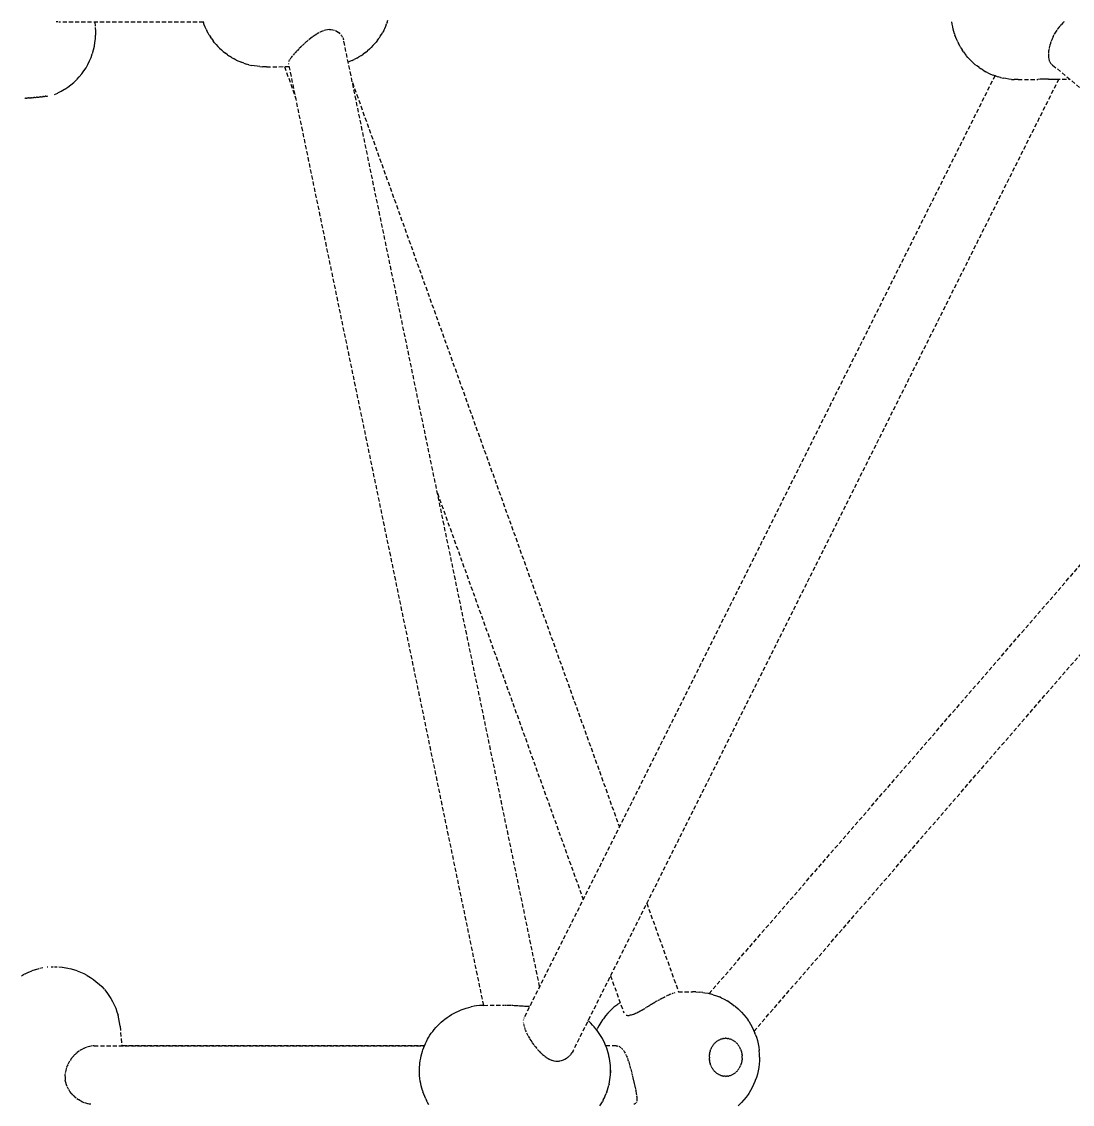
# Model space of a CAD drawing. Header units: millimetres. Extents: x -4710 to 4801, y -2494 to 3533.
# Drawn here: x 1955.9 to 2278.8, y 197.1 to 529.7 of the extents above; entities that cross this region are included whole.
import ezdxf

# ---------------------------------------------------------------- set-up
doc = ezdxf.new("R2010")
doc.units = ezdxf.units.MM
doc.linetypes.add('HIDDEN', pattern=[1.905, 1.27, -0.635])
for name, color, linetype in [('DIKOM_ОБЪЕКТ', 7, 'Continuous'), ('DIKOM_РАЗМЕР_ЗОНА', 7, 'Continuous'), ('DIKOM_РАЗМЕР_ОБЪЕКТА', 7, 'Continuous')]:
    doc.layers.add(name, color=color, linetype=linetype)
doc.styles.add('style1', font='arialbd.ttf', dxfattribs={"width": 0.8})
doc.dimstyles.new('1-50', dxfattribs={"dimtxt": 300, "dimasz": 200, "dimexe": 100, "dimexo": 0, "dimgap": 100, "dimtad": 1, "dimtxsty": 'style1', "dimcen": 200, "dimclrd": 7, "dimclre": 7, "dimclrt": 7, "dimadec": 1, "dimazin": 2, "dimtfac": 1, "dimtmove": 0, "dimatfit": 2, "dimfxl": 0, "dimlwd": 25, "dimlwe": 18, "dimarcsym": 0})

# ---------------------------------------------------------------- blocks, each defined once
blk = doc.blocks.new('*D0')
at = {"layer": 'Defpoints', "color": 0, "transparency": 16777216}
for p in [(-2049.22, 763.91), (3285.36, 750.08), (3285.36, -900.83)]:
    blk.add_point(p, dxfattribs=at)
at = {"layer": 'DIKOM_РАЗМЕР_ОБЪЕКТА', "color": 7, "lineweight": 18, "transparency": 16777216}
for p, q in [((-2049.22, 763.91), (-2049.22, -1000.83)), ((3285.36, 750.08), (3285.36, -1000.83))]:
    blk.add_line(p, q, dxfattribs=at)
at = {"layer": 'DIKOM_РАЗМЕР_ОБЪЕКТА', "color": 7, "lineweight": 25, "transparency": 16777216}
blk.add_line((-1849.22, -900.83), (3085.36, -900.83), dxfattribs=at)
at = {"layer": 'DIKOM_РАЗМЕР_ОБЪЕКТА', "color": 7, "transparency": 16777216}
for points in [[(-1849.22, -867.5), (-1849.22, -934.17), (-2049.22, -900.83)], [(3085.36, -867.5), (3085.36, -934.17), (3285.36, -900.83)]]:
    blk.add_solid(points, dxfattribs=at)
at = {"layer": 'DIKOM_РАЗМЕР_ОБЪЕКТА', "color": 7, "transparency": 16777216, "insert": (618.07, -647.56), "char_height": 300, "attachment_point": 5, "style": 'style1'}
blk.add_mtext('{\\fArial|b0|i0|c204|p34;5335}', dxfattribs=at)
blk = doc.blocks.new('*D2')
at = {"layer": 'Defpoints', "color": 0, "transparency": 16777216}
for p in [(-3555.27, 756.28), (4801.28, 756.28), (4801.28, -2394.45)]:
    blk.add_point(p, dxfattribs=at)
at = {"layer": 'DIKOM_РАЗМЕР_ЗОНА', "color": 7, "lineweight": 18, "transparency": 16777216}
for p, q in [((-3555.27, 756.28), (-3555.27, -2494.45)), ((4801.28, 756.28), (4801.28, -2494.45))]:
    blk.add_line(p, q, dxfattribs=at)
at = {"layer": 'DIKOM_РАЗМЕР_ЗОНА', "color": 7, "lineweight": 25, "transparency": 16777216}
blk.add_line((-3355.27, -2394.45), (4601.28, -2394.45), dxfattribs=at)
at = {"layer": 'DIKOM_РАЗМЕР_ЗОНА', "color": 7, "transparency": 16777216}
for points in [[(-3355.27, -2361.11), (-3355.27, -2427.78), (-3555.27, -2394.45)], [(4601.28, -2361.11), (4601.28, -2427.78), (4801.28, -2394.45)]]:
    blk.add_solid(points, dxfattribs=at)
at = {"layer": 'DIKOM_РАЗМЕР_ЗОНА', "color": 7, "transparency": 16777216, "insert": (709.08, -2141.17), "char_height": 300, "attachment_point": 5, "style": 'style1'}
blk.add_mtext('{\\fArial|b0|i0|c204|p34;8335}', dxfattribs=at)

msp = doc.modelspace()

# ---------------------------------------------------------------- linework, layer by layer
at = {"layer": 'DIKOM_ОБЪЕКТ', "color": 7, "linetype": 'HIDDEN', "lineweight": 15}
for p, q in [((1967.082, 529.605), (1966.514, 529.68)), ((1967.708, 529.57), (1967.398, 529.585)), ((2011.747, 529.567), (1967.774, 529.567)), ((2011.747, 529.567), (1978.42, 529.567)), ((1978.42, 529.567), (1978.577, 527.905)), ((2011.641, 529.884), (2011.775, 529.484)), ((2012.031, 528.754), (2011.775, 529.484)), ((2067.816, 528.299), (2068.086, 528.995)), ((2068.266, 529.462), (2068.086, 528.995)), ((2068.266, 529.462), (2068.495, 530.14)), ((2241.932, 528.89), (2241.829, 529.661)), ((2242.064, 528.131), (2241.932, 528.89)), ((2275.922, 529.341), (2275.434, 528.853)), ((2276.123, 529.514), (2275.942, 529.359)), ((2276.301, 529.674), (2276.123, 529.514)), ((1978.577, 527.905), (1978.653, 526.763)), ((1978.602, 524.434), (1978.661, 525.598)), ((1978.653, 526.763), (1978.661, 525.598)), ((2012.313, 528.053), (2012.031, 528.754)), ((2012.621, 527.382), (2012.313, 528.053)), ((2012.621, 527.382), (2012.866, 526.873)), ((2013.219, 526.196), (2012.866, 526.873)), ((2013.596, 525.557), (2013.219, 526.196)), ((2013.596, 525.557), (2013.938, 525.004)), ((2046.106, 525.545), (2045.547, 525.157)), ((2046.694, 525.905), (2046.138, 525.566)), ((2047.25, 526.231), (2046.785, 525.965)), ((2048.064, 526.639), (2047.442, 526.339)), ((2048.692, 526.884), (2048.079, 526.645)), ((2049.305, 527.077), (2048.867, 526.937)), ((2049.916, 527.21), (2049.333, 527.084)), ((2050.49, 527.272), (2049.929, 527.212)), ((2050.503, 527.272), (2051.05, 527.267)), ((2051.074, 527.264), (2051.604, 527.192)), ((2051.615, 527.19), (2052.122, 527.049)), ((2052.293, 526.976), (2052.613, 526.847)), ((2052.633, 526.837), (2053.032, 526.608)), ((2053.09, 526.574), (2053.503, 526.252)), ((2053.52, 526.236), (2053.763, 525.986)), ((2054.025, 525.693), (2054.228, 525.435)), ((2066.161, 525.197), (2066.545, 525.796)), ((2066.545, 525.796), (2066.907, 526.434)), ((2067.202, 526.996), (2066.907, 526.434)), ((2067.202, 526.996), (2067.521, 527.631)), ((2067.521, 527.631), (2067.816, 528.299)), ((2242.223, 527.388), (2242.064, 528.131)), ((2242.41, 526.661), (2242.223, 527.388)), ((2242.624, 525.955), (2242.41, 526.661)), ((2242.624, 525.955), (2242.756, 525.555)), ((2243.013, 524.825), (2242.756, 525.555)), ((2272.936, 525.154), (2273.253, 525.774)), ((2273.457, 526.12), (2273.274, 525.809)), ((2273.628, 526.432), (2273.461, 526.128)), ((2274.043, 527.084), (2273.646, 526.461)), ((2274.481, 527.711), (2274.181, 527.276)), ((2274.94, 528.288), (2274.491, 527.723)), ((2275.424, 528.843), (2275.089, 528.456)), ((1978.281, 522.128), (1978.475, 523.277)), ((1978.475, 523.277), (1978.602, 524.434)), ((2014.36, 524.373), (2013.938, 525.004)), ((2014.36, 524.373), (2014.775, 523.824)), ((2015.241, 523.21), (2014.775, 523.824)), ((2015.729, 522.645), (2015.241, 523.21)), ((2015.729, 522.645), (2016.236, 522.083)), ((2042.296, 522.466), (2042.13, 522.301)), ((2042.908, 523.018), (2042.329, 522.496)), ((2043.113, 523.198), (2042.952, 523.055)), ((2043.52, 523.563), (2043.113, 523.198)), ((2044.013, 523.964), (2043.553, 523.591)), ((2044.8, 524.606), (2044.228, 524.149)), ((2045.228, 524.915), (2044.832, 524.631)), ((2045.46, 525.096), (2045.228, 524.915)), ((2054.235, 525.424), (2054.475, 525.021)), ((2054.594, 524.784), (2054.738, 524.468)), ((2054.746, 524.444), (2054.859, 524.089)), ((2115.111, 233.28), (2054.912, 523.921)), ((2063.912, 522.341), (2063.35, 521.755)), ((2063.912, 522.341), (2064.401, 522.861)), ((2064.401, 522.861), (2064.869, 523.431)), ((2065.339, 524.014), (2064.869, 523.431)), ((2065.339, 524.014), (2065.766, 524.602)), ((2066.161, 525.197), (2065.766, 524.602)), ((2243.295, 524.124), (2243.013, 524.825)), ((2243.603, 523.453), (2243.295, 524.124)), ((2243.603, 523.453), (2243.848, 522.944)), ((2244.201, 522.267), (2243.848, 522.944)), ((2244.578, 521.628), (2244.201, 522.267)), ((2271.848, 522.339), (2271.777, 522.032)), ((2272.053, 523.013), (2271.878, 522.436)), ((2272.246, 523.555), (2272.09, 523.111)), ((2272.488, 524.164), (2272.308, 523.732)), ((2272.579, 524.395), (2272.488, 524.164)), ((2272.78, 524.824), (2272.594, 524.43)), ((2272.901, 525.089), (2272.78, 524.825)), ((1977.275, 518.685), (1977.665, 519.78)), ((1977.693, 519.874), (1978.02, 520.993)), ((1978.02, 520.993), (1978.281, 522.128)), ((2016.766, 521.548), (2016.236, 522.083)), ((2016.766, 521.548), (2017.34, 521.01)), ((2017.908, 520.513), (2017.34, 521.01)), ((2017.908, 520.513), (2018.544, 520.005)), ((2019.15, 519.554), (2018.544, 520.005)), ((2019.15, 519.554), (2019.842, 519.083)), ((2020.481, 518.685), (2019.842, 519.083)), ((2038.959, 518.961), (2038.736, 518.661)), ((2039.179, 519.216), (2038.972, 518.977)), ((2039.715, 519.845), (2039.336, 519.415)), ((2040.15, 520.327), (2039.806, 519.943)), ((2040.421, 520.6), (2040.181, 520.36)), ((2040.64, 520.843), (2040.487, 520.672)), ((2041.167, 521.369), (2040.673, 520.875)), ((2041.708, 521.908), (2041.257, 521.459)), ((2042.017, 522.189), (2041.741, 521.94)), ((2060.339, 519.34), (2059.593, 518.868)), ((2060.339, 519.34), (2060.938, 519.745)), ((2061.628, 520.261), (2060.938, 519.745)), ((2061.628, 520.261), (2062.193, 520.712)), ((2062.822, 521.266), (2062.193, 520.712)), ((2062.822, 521.266), (2063.35, 521.755)), ((2244.578, 521.628), (2244.92, 521.075)), ((2245.342, 520.444), (2244.92, 521.075)), ((2245.342, 520.444), (2246.223, 519.281)), ((2246.711, 518.716), (2246.223, 519.281)), ((2271.44, 519.77), (2271.446, 519.225)), ((2271.475, 520.375), (2271.458, 519.996)), ((2271.459, 519.097), (2271.493, 518.692)), ((2271.511, 520.647), (2271.476, 520.39)), ((2271.555, 520.978), (2271.511, 520.647)), ((2271.645, 521.472), (2271.562, 521.025)), ((2271.777, 522.032), (2271.687, 521.693)), ((1975.098, 514.588), (1975.731, 515.563)), ((1975.731, 515.563), (1976.306, 516.573)), ((1976.306, 516.573), (1976.822, 517.615)), ((1976.822, 517.615), (1977.275, 518.685)), ((2020.481, 518.685), (2021.224, 518.256)), ((2021.893, 517.918), (2021.224, 518.256)), ((2021.893, 517.918), (2022.681, 517.538)), ((2022.681, 517.538), (2023.494, 517.217)), ((2024.201, 516.938), (2023.494, 517.217)), ((2024.201, 516.938), (2025.048, 516.671)), ((2025.774, 516.464), (2025.048, 516.671)), ((2025.774, 516.464), (2026.648, 516.256)), ((2027.388, 516.124), (2026.648, 516.256)), ((2028.28, 515.977), (2027.388, 516.124)), ((2029.18, 515.893), (2028.28, 515.977)), ((2029.18, 515.893), (2029.933, 515.838)), ((2031.182, 515.819), (2029.933, 515.838)), ((2031.182, 515.819), (2038.203, 515.9)), ((2036.711, 515.882), (2040.249, 506.019)), ((2038.061, 517.554), (2037.984, 517.315)), ((2097.931, 227.484), (2037.998, 516.889)), ((2038.199, 517.858), (2038.092, 517.623)), ((2038.324, 518.056), (2038.213, 517.88)), ((2038.646, 518.547), (2038.407, 518.205)), ((2056.675, 517.432), (2056.285, 517.294)), ((2057.513, 517.799), (2056.675, 517.432)), ((2057.513, 517.799), (2058.169, 518.093)), ((2058.964, 518.516), (2058.169, 518.093)), ((2058.964, 518.516), (2059.593, 518.868)), ((2246.711, 518.716), (2247.218, 518.154)), ((2247.748, 517.619), (2247.218, 518.154)), ((2247.748, 517.619), (2248.321, 517.081)), ((2248.891, 516.584), (2248.321, 517.081)), ((2248.891, 516.584), (2249.526, 516.076)), ((2250.132, 515.625), (2249.526, 516.076)), ((2250.132, 515.625), (2250.823, 515.154)), ((2271.496, 518.672), (2271.575, 518.285)), ((2271.593, 518.186), (2271.728, 517.752)), ((2271.733, 517.736), (2271.84, 517.508)), ((2271.923, 517.325), (2272.147, 516.973)), ((2272.15, 516.968), (2272.307, 516.787)), ((2272.436, 516.639), (2272.743, 516.372)), ((2272.744, 516.371), (2401.431, 409.763)), ((1972.874, 511.907), (1973.667, 512.757)), ((1973.667, 512.757), (1974.409, 513.651)), ((1974.409, 513.651), (1975.098, 514.588)), ((2255.008, 513.078), (2110.321, 223.701)), ((2251.463, 514.756), (2250.823, 515.154)), ((2251.463, 514.756), (2252.206, 514.328)), ((2252.875, 513.989), (2252.206, 514.328)), ((2252.875, 513.989), (2253.663, 513.609)), ((2253.663, 513.609), (2254.476, 513.288)), ((2255.183, 513.009), (2254.476, 513.288)), ((2255.183, 513.009), (2256.03, 512.742)), ((2256.757, 512.535), (2256.03, 512.742)), ((2256.757, 512.535), (2257.63, 512.327)), ((2258.37, 512.195), (2257.63, 512.327)), ((1968.131, 508.334), (1969.121, 508.909)), ((1969.2, 508.961), (1970.164, 509.599)), ((1970.164, 509.599), (1971.089, 510.293)), ((1971.089, 510.293), (1971.97, 511.04)), ((1971.97, 511.04), (1972.808, 511.837)), ((2057.593, 510.976), (2139.622, 282.303)), ((2274.615, 512.033), (2125.373, 213.549)), ((2259.262, 512.048), (2258.37, 512.195)), ((2260.162, 511.964), (2259.262, 512.048)), ((2260.162, 511.964), (2260.915, 511.909)), ((2262.163, 511.89), (2260.915, 511.909)), ((2262.163, 511.89), (2268.221, 511.959)), ((2268.893, 511.98), (2268.221, 511.959)), ((2269.606, 512), (2269.078, 511.985)), ((2270.281, 512.016), (2269.618, 512)), ((2270.914, 512.028), (2270.292, 512.016)), ((2271.501, 512.037), (2270.924, 512.028)), ((2271.501, 512.037), (2272.038, 512.042)), ((2272.047, 512.042), (2272.543, 512.044)), ((2272.552, 512.044), (2273.001, 512.041)), ((2273.074, 512.041), (2273.408, 512.036)), ((2273.416, 512.036), (2273.758, 512.026)), ((2273.803, 512.023), (2277.935, 512.071)), ((1956.912, 506.209), (1957.119, 506.217)), ((1957.333, 506.226), (1957.119, 506.217)), ((1957.333, 506.226), (1957.552, 506.236)), ((1957.552, 506.236), (1957.777, 506.247)), ((1957.777, 506.247), (1958.006, 506.261)), ((1958.241, 506.274), (1958.006, 506.261)), ((1958.241, 506.274), (1958.479, 506.29)), ((1958.479, 506.29), (1958.721, 506.306)), ((1958.966, 506.324), (1958.721, 506.306)), ((1958.966, 506.324), (1959.214, 506.343)), ((1959.214, 506.343), (1959.464, 506.363)), ((1959.464, 506.363), (1959.715, 506.383)), ((1959.968, 506.405), (1959.715, 506.383)), ((1959.968, 506.405), (1960.222, 506.429)), ((1960.222, 506.429), (1960.476, 506.453)), ((1960.729, 506.477), (1960.476, 506.453)), ((1960.729, 506.477), (1960.982, 506.503)), ((1960.982, 506.503), (1961.234, 506.529)), ((1961.234, 506.529), (1961.483, 506.556)), ((1961.731, 506.584), (1961.483, 506.556)), ((1961.731, 506.584), (1961.977, 506.612)), ((1961.977, 506.612), (1962.22, 506.642)), ((1962.22, 506.642), (1962.459, 506.671)), ((1962.694, 506.701), (1962.459, 506.671)), ((1962.694, 506.701), (1962.925, 506.732)), ((1962.925, 506.732), (1963.15, 506.763)), ((1963.37, 506.794), (1963.15, 506.763)), ((1963.37, 506.794), (1963.584, 506.826)), ((1963.584, 506.826), (1963.792, 506.857)), ((1963.792, 506.857), (1963.993, 506.889)), ((1966.003, 507.337), (1967.023, 507.778)), ((1967.108, 507.819), (1968.131, 508.334)), ((2167.211, 231.101), (2355.142, 448.11)), ((2181.021, 219.557), (2369.007, 436.624)), ((2083.72, 384.836), (2128.489, 260.036)), ((2148.03, 258.863), (2157.795, 231.642)), ((1956.831, 237.037), (1955.859, 236.497)), ((1957.908, 237.561), (1956.919, 237.084)), ((1959.009, 238.015), (1958.01, 237.603)), ((1960.115, 238.397), (1959.115, 238.052)), ((1961.211, 238.705), (1960.217, 238.429)), ((1962.42, 238.97), (1961.511, 238.779)), ((1964.005, 239.198), (1963.766, 239.172)), ((1963.996, 239.197), (1963.766, 239.172)), ((1965.608, 239.312), (1964.987, 239.271)), ((1965.083, 239.276), (1965.608, 239.312)), ((1966.003, 239.317), (1966.895, 239.301)), ((1967.322, 239.282), (1968.354, 239.196)), ((1968.458, 239.185), (1969.508, 239.033)), ((1969.617, 239.016), (1970.678, 238.799)), ((1970.782, 238.775), (1971.845, 238.493)), ((1971.845, 238.493), (1972.891, 238.149)), ((1972.994, 238.115), (1974.03, 237.707)), ((1974.03, 237.707), (1975.041, 237.241)), ((1975.041, 237.241), (1976.024, 236.718)), ((1976.118, 236.667), (1977.076, 236.085)), ((2136.897, 236.597), (2140.974, 225.23)), ((1977.076, 236.085), (1978.001, 235.45)), ((1978.001, 235.45), (1978.888, 234.764)), ((1978.888, 234.764), (1979.735, 234.028)), ((1979.735, 234.028), (1980.54, 233.246)), ((1980.54, 233.246), (1981.298, 232.419)), ((1981.365, 232.341), (1982.079, 231.47)), ((1982.079, 231.47), (1982.742, 230.56)), ((1982.742, 230.56), (1983.353, 229.614)), ((1983.353, 229.614), (1983.91, 228.635)), ((2152.922, 229.731), (2152.546, 229.528)), ((2153.102, 229.831), (2152.925, 229.732)), ((2153.298, 229.925), (2153.102, 229.831)), ((2153.709, 230.129), (2153.343, 229.947)), ((2154.437, 230.473), (2154.1, 230.322)), ((2154.682, 230.587), (2154.475, 230.49)), ((2155.13, 230.778), (2154.847, 230.665)), ((2155.413, 230.895), (2155.13, 230.778)), ((2155.957, 231.104), (2155.707, 231.015)), ((2156.182, 231.188), (2155.984, 231.114)), ((2156.674, 231.35), (2156.464, 231.285)), ((2157.763, 231.642), (2162.082, 231.642)), ((2163.074, 231.642), (2162.082, 231.642)), ((2163.074, 231.642), (2164.215, 231.58)), ((2165.258, 231.47), (2164.215, 231.58)), ((2165.258, 231.47), (2165.836, 231.369)), ((2165.836, 231.369), (2166.866, 231.187)), ((2166.866, 231.187), (2167.885, 230.934)), ((2168.434, 230.769), (2167.885, 230.934)), ((2168.434, 230.769), (2169.429, 230.448)), ((2169.429, 230.448), (2170.406, 230.058)), ((2170.912, 229.837), (2170.406, 230.058)), ((2170.912, 229.837), (2171.855, 229.384)), ((1983.91, 228.635), (1984.41, 227.627)), ((1984.41, 227.627), (1984.854, 226.591)), ((1984.854, 226.591), (1985.238, 225.533)), ((2090.963, 226.096), (2091.67, 226.347)), ((2091.67, 226.347), (2092.516, 226.636)), ((2092.516, 226.636), (2093.381, 226.863)), ((2093.381, 226.863), (2094.116, 227.044)), ((2095.001, 227.211), (2094.116, 227.044)), ((2095.748, 227.315), (2095.001, 227.211)), ((2096.648, 227.42), (2095.748, 227.315)), ((2097.964, 227.486), (2096.648, 227.42)), ((2097.964, 227.486), (2104.342, 227.559)), ((2104.532, 227.558), (2104.976, 227.556)), ((2105.174, 227.555), (2105.43, 227.554)), ((2105.452, 227.554), (2105.687, 227.554)), ((2105.696, 227.554), (2105.917, 227.543)), ((2105.939, 227.542), (2106.413, 227.52)), ((2106.597, 227.512), (2106.897, 227.5)), ((2106.917, 227.499), (2107.284, 227.485)), ((2107.428, 227.474), (2107.93, 227.438)), ((2107.93, 227.438), (2108.278, 227.415)), ((2108.453, 227.404), (2108.961, 227.374)), ((2108.976, 227.373), (2109.298, 227.356)), ((2109.488, 227.341), (2110.002, 227.304)), ((2110.015, 227.303), (2110.514, 227.273)), ((2110.538, 227.272), (2111.043, 227.247)), ((2111.054, 227.247), (2111.55, 227.229)), ((2111.55, 227.229), (2112.036, 227.218)), ((2137.961, 226.891), (2137.147, 226.16)), ((2138.813, 227.562), (2137.961, 226.891)), ((2138.813, 227.562), (2139.198, 227.852)), ((2139.869, 228.311), (2139.198, 227.852)), ((2147.174, 226.348), (2146.811, 226.137)), ((2147.416, 226.496), (2147.201, 226.364)), ((2147.797, 226.734), (2147.561, 226.584)), ((2148.315, 227.039), (2147.952, 226.823)), ((2148.673, 227.261), (2148.315, 227.039)), ((2148.988, 227.462), (2148.706, 227.281)), ((2149.416, 227.714), (2149.06, 227.503)), ((2149.807, 227.952), (2149.452, 227.735)), ((2150.101, 228.137), (2149.849, 227.978)), ((2150.555, 228.399), (2150.2, 228.193)), ((2150.936, 228.626), (2150.594, 228.421)), ((2151.153, 228.759), (2150.946, 228.632)), ((2151.713, 229.069), (2151.345, 228.863)), ((2151.958, 229.21), (2151.754, 229.093)), ((2152.503, 229.506), (2152.154, 229.324)), ((2171.855, 229.384), (2172.773, 228.866)), ((2173.223, 228.599), (2172.773, 228.866)), ((2173.223, 228.599), (2174.098, 228.027)), ((2174.098, 228.027), (2174.942, 227.394)), ((2175.323, 227.092), (2174.942, 227.394)), ((2175.323, 227.092), (2176.117, 226.415)), ((2176.117, 226.415), (2176.875, 225.684)), ((1985.238, 225.533), (1985.561, 224.455)), ((1985.823, 223.36), (1985.561, 224.455)), ((1986.024, 222.251), (1985.823, 223.36)), ((2085.428, 222.802), (2086.016, 223.293)), ((2086.016, 223.293), (2086.689, 223.774)), ((2086.689, 223.774), (2087.312, 224.214)), ((2087.312, 224.214), (2088.038, 224.655)), ((2088.038, 224.655), (2088.694, 225.038)), ((2088.694, 225.038), (2089.467, 225.433)), ((2089.467, 225.433), (2090.15, 225.753)), ((2090.15, 225.753), (2090.963, 226.096)), ((2110.124, 223.039), (2110.094, 222.802)), ((2110.32, 223.699), (2110.238, 223.496)), ((2134.486, 223.08), (2133.884, 222.18)), ((2134.486, 223.08), (2134.7, 223.375)), ((2135.367, 224.251), (2134.7, 223.375)), ((2136.079, 225.076), (2135.367, 224.251)), ((2136.835, 225.849), (2136.079, 225.076)), ((2136.835, 225.849), (2137.147, 226.16)), ((2141.676, 224.523), (2141.885, 224.453)), ((2141.894, 224.45), (2142.129, 224.406)), ((2142.129, 224.406), (2142.39, 224.389)), ((2142.4, 224.389), (2142.666, 224.399)), ((2142.958, 224.434), (2142.676, 224.4)), ((2143.265, 224.496), (2142.97, 224.437)), ((2143.572, 224.577), (2143.265, 224.495)), ((2143.903, 224.685), (2143.585, 224.581)), ((2144.246, 224.816), (2144.006, 224.724)), ((2144.599, 224.968), (2144.263, 224.822)), ((2144.941, 225.131), (2144.599, 224.968)), ((2145.311, 225.307), (2144.959, 225.14)), ((2145.685, 225.5), (2145.331, 225.318)), ((2145.968, 225.655), (2145.686, 225.5)), ((2146.423, 225.917), (2146.065, 225.708)), ((2146.786, 226.123), (2146.488, 225.957)), ((2177.177, 225.361), (2176.875, 225.684)), ((2177.177, 225.361), (2177.879, 224.596)), ((2177.879, 224.596), (2178.54, 223.783)), ((2178.54, 223.783), (2179.157, 222.925)), ((2179.357, 222.621), (2179.157, 222.925)), ((1986.173, 221.07), (1986.024, 222.251)), ((1986.173, 221.07), (1986.744, 215.048)), ((2082.251, 219.48), (2082.716, 220.077)), ((2082.716, 220.077), (2083.202, 220.64)), ((2083.202, 220.64), (2083.71, 221.209)), ((2083.71, 221.209), (2084.263, 221.752)), ((2084.263, 221.752), (2084.812, 222.286)), ((2084.812, 222.286), (2085.428, 222.802)), ((2110.095, 222.266), (2110.121, 221.989)), ((2110.173, 221.673), (2110.23, 221.372)), ((2110.233, 221.359), (2110.315, 221.038)), ((2110.426, 220.67), (2110.548, 220.309)), ((2110.548, 220.309), (2110.629, 220.105)), ((2110.701, 219.919), (2110.956, 219.311)), ((2130.295, 222.486), (2129.976, 222.754)), ((2130.823, 221.976), (2130.295, 222.486)), ((2131.386, 221.417), (2130.823, 221.976)), ((2131.875, 220.877), (2131.386, 221.417)), ((2132.367, 220.295), (2131.875, 220.877)), ((2132.815, 219.734), (2132.367, 220.295)), ((2132.717, 220.007), (2132.831, 220.258)), ((2133.242, 219.129), (2132.815, 219.734)), ((2133.332, 221.238), (2132.831, 220.258)), ((2133.884, 222.18), (2133.332, 221.238)), ((2179.357, 222.621), (2179.913, 221.745)), ((2179.913, 221.745), (2180.422, 220.833)), ((2180.422, 220.833), (2180.883, 219.886)), ((2180.883, 219.886), (2181.293, 218.909)), ((2080.019, 215.723), (2080.345, 216.422)), ((2080.345, 216.422), (2080.697, 217.086)), ((2080.697, 217.086), (2081.018, 217.631)), ((2081.018, 217.631), (2081.415, 218.29)), ((2081.415, 218.29), (2081.836, 218.905)), ((2081.836, 218.905), (2082.251, 219.48)), ((2111.092, 219.039), (2111.261, 218.669)), ((2111.274, 218.642), (2111.488, 218.246)), ((2111.618, 217.996), (2111.981, 217.364)), ((2112.038, 217.274), (2112.156, 217.095)), ((2112.156, 217.095), (2112.391, 216.705)), ((2112.406, 216.681), (2112.68, 216.278)), ((2112.68, 216.278), (2112.818, 216.076)), ((2133.637, 218.562), (2133.242, 219.129)), ((2134.023, 217.948), (2133.637, 218.562)), ((2134.385, 217.296), (2134.023, 217.948)), ((2134.681, 216.764), (2134.385, 217.296)), ((2135, 216.116), (2134.681, 216.764)), ((2169.414, 216.307), (2169.237, 216.156)), ((2169.414, 216.307), (2169.597, 216.449)), ((2169.597, 216.449), (2169.786, 216.582)), ((2169.786, 216.582), (2169.979, 216.706)), ((2170.177, 216.819), (2169.979, 216.706)), ((2170.177, 216.819), (2170.379, 216.922)), ((2170.379, 216.922), (2170.584, 217.014)), ((2170.792, 217.096), (2170.584, 217.014)), ((2170.792, 217.096), (2171.003, 217.167)), ((2171.003, 217.167), (2171.217, 217.228)), ((2171.217, 217.228), (2171.433, 217.278)), ((2171.65, 217.317), (2171.433, 217.278)), ((2171.65, 217.317), (2171.869, 217.345)), ((2171.869, 217.345), (2172.089, 217.361)), ((2172.309, 217.367), (2172.089, 217.361)), ((2172.309, 217.367), (2172.529, 217.361)), ((2172.529, 217.361), (2172.748, 217.345)), ((2172.748, 217.345), (2172.967, 217.317)), ((2173.184, 217.278), (2172.967, 217.317)), ((2173.184, 217.278), (2173.4, 217.228)), ((2173.4, 217.228), (2173.614, 217.168)), ((2173.614, 217.168), (2173.825, 217.097)), ((2174.033, 217.015), (2173.825, 217.097)), ((2174.033, 217.015), (2174.239, 216.922)), ((2174.239, 216.922), (2174.44, 216.819)), ((2174.638, 216.706), (2174.44, 216.819)), ((2174.638, 216.706), (2174.832, 216.583)), ((2174.832, 216.583), (2175.02, 216.45)), ((2175.02, 216.45), (2175.204, 216.308)), ((2175.381, 216.157), (2175.204, 216.308)), ((2181.378, 218.682), (2181.293, 218.909)), ((2181.378, 218.682), (2181.726, 217.708)), ((2181.726, 217.708), (2182.023, 216.712)), ((2182.023, 216.712), (2182.267, 215.698)), ((1972.972, 212.935), (1972.738, 212.732)), ((1973.403, 213.279), (1973.054, 213.008)), ((1973.755, 213.526), (1973.431, 213.303)), ((1974.195, 213.808), (1973.962, 213.663)), ((1974.612, 214.048), (1974.226, 213.828)), ((1974.954, 214.226), (1974.768, 214.129)), ((1975.471, 214.467), (1975.068, 214.286)), ((1975.768, 214.578), (1975.504, 214.482)), ((1976.365, 214.768), (1975.95, 214.646)), ((1976.754, 214.86), (1976.398, 214.778)), ((1977.28, 214.958), (1976.917, 214.895)), ((1977.719, 215.012), (1977.313, 214.964)), ((1978.233, 215.048), (1977.879, 215.025)), ((1978.232, 215.048), (2079.721, 215.048)), ((2079.721, 215.048), (1986.744, 215.048)), ((2078.911, 212.686), (2079.123, 213.383)), ((2079.123, 213.383), (2079.256, 213.815)), ((2079.256, 213.815), (2079.511, 214.534)), ((2079.511, 214.534), (2079.793, 215.225)), ((2079.793, 215.225), (2080.019, 215.723)), ((2112.852, 216.022), (2113.309, 215.377)), ((2113.398, 215.262), (2113.583, 215.031)), ((2113.583, 215.031), (2113.809, 214.726)), ((2113.824, 214.704), (2114.219, 214.232)), ((2114.458, 213.962), (2114.862, 213.506)), ((2114.877, 213.489), (2115.174, 213.193)), ((2115.174, 213.193), (2115.415, 212.952)), ((2125.059, 212.977), (2124.92, 212.777)), ((2125.374, 213.55), (2125.071, 213)), ((2135.296, 215.437), (2135, 216.116)), ((2135.493, 214.957), (2135.296, 215.437)), ((2138.641, 215.048), (2135.456, 215.048)), ((2135.747, 214.295), (2135.493, 214.957)), ((2135.977, 213.609), (2135.747, 214.295)), ((2136.182, 212.901), (2135.977, 213.609)), ((2136.361, 212.174), (2136.182, 212.901)), ((2138.647, 215.048), (2138.902, 215.027)), ((2138.903, 215.027), (2139.154, 214.98)), ((2139.407, 214.907), (2139.643, 214.81)), ((2139.648, 214.808), (2139.875, 214.684)), ((2139.88, 214.681), (2140.097, 214.527)), ((2140.314, 214.34), (2140.511, 214.141)), ((2140.515, 214.136), (2140.701, 213.921)), ((2140.892, 213.67), (2141.068, 213.411)), ((2141.074, 213.402), (2141.237, 213.13)), ((2141.241, 213.122), (2141.396, 212.837)), ((2167.386, 212.785), (2167.438, 213.032)), ((2167.438, 213.032), (2167.499, 213.277)), ((2167.57, 213.518), (2167.499, 213.277)), ((2167.57, 213.518), (2167.649, 213.756)), ((2167.649, 213.756), (2167.738, 213.989)), ((2167.834, 214.218), (2167.738, 213.989)), ((2167.834, 214.218), (2167.94, 214.441)), ((2167.94, 214.441), (2168.054, 214.659)), ((2168.054, 214.659), (2168.176, 214.871)), ((2168.306, 215.077), (2168.176, 214.871)), ((2168.306, 215.077), (2168.444, 215.277)), ((2168.444, 215.277), (2168.589, 215.468)), ((2168.741, 215.653), (2168.589, 215.468)), ((2168.741, 215.653), (2168.9, 215.829)), ((2168.9, 215.829), (2169.065, 215.997)), ((2169.065, 215.997), (2169.237, 216.156)), ((2175.381, 216.157), (2175.552, 215.998)), ((2175.552, 215.998), (2175.718, 215.83)), ((2175.718, 215.83), (2175.877, 215.653)), ((2176.029, 215.469), (2175.877, 215.653)), ((2176.029, 215.469), (2176.173, 215.277)), ((2176.173, 215.277), (2176.311, 215.078)), ((2176.442, 214.872), (2176.311, 215.078)), ((2176.442, 214.872), (2176.563, 214.66)), ((2176.563, 214.66), (2176.678, 214.442)), ((2176.678, 214.442), (2176.783, 214.218)), ((2176.88, 213.99), (2176.783, 214.218)), ((2176.88, 213.99), (2176.969, 213.757)), ((2176.969, 213.757), (2177.048, 213.519)), ((2177.119, 213.278), (2177.048, 213.519)), ((2177.119, 213.278), (2177.18, 213.033)), ((2177.18, 213.033), (2177.233, 212.786)), ((2182.267, 215.698), (2182.457, 214.667)), ((2182.457, 214.667), (2182.594, 213.626)), ((2182.676, 212.577), (2182.594, 213.626)), ((1970.34, 209.72), (1970.144, 209.338)), ((1970.572, 210.129), (1970.357, 209.757)), ((1970.722, 210.367), (1970.59, 210.165)), ((1971.031, 210.834), (1970.841, 210.561)), ((1971.37, 211.292), (1971.108, 210.948)), ((1971.672, 211.658), (1971.392, 211.324)), ((1971.986, 212.009), (1971.722, 211.717)), ((1972.318, 212.344), (1972.01, 212.038)), ((1972.669, 212.67), (1972.343, 212.372)), ((2078.259, 208.933), (2078.332, 209.709)), ((2078.332, 209.709), (2078.435, 210.475)), ((2078.435, 210.475), (2078.565, 211.229)), ((2078.565, 211.229), (2078.724, 211.967)), ((2078.724, 211.967), (2078.911, 212.686)), ((2115.501, 212.874), (2115.975, 212.426)), ((2115.99, 212.412), (2116.308, 212.152)), ((2116.308, 212.152), (2116.55, 211.953)), ((2116.564, 211.941), (2116.805, 211.773)), ((2116.805, 211.773), (2117.13, 211.529)), ((2117.143, 211.519), (2117.714, 211.163)), ((2117.786, 211.125), (2118.303, 210.862)), ((2118.316, 210.855), (2118.796, 210.665)), ((2118.905, 210.619), (2119.476, 210.446)), ((2119.488, 210.442), (2120.055, 210.336)), ((2120.067, 210.334), (2120.624, 210.298)), ((2120.647, 210.298), (2121.201, 210.329)), ((2121.76, 210.432), (2121.212, 210.331)), ((2122.307, 210.606), (2121.771, 210.435)), ((2122.528, 210.708), (2122.318, 210.611)), ((2122.837, 210.845), (2122.528, 210.708)), ((2123.345, 211.151), (2122.848, 210.851)), ((2123.828, 211.527), (2123.355, 211.159)), ((2124.168, 211.857), (2123.873, 211.571)), ((2124.689, 212.443), (2124.29, 211.975)), ((2124.92, 212.777), (2124.698, 212.456)), ((2136.433, 211.866), (2136.361, 212.174)), ((2136.576, 211.175), (2136.433, 211.866)), ((2136.692, 210.472), (2136.576, 211.175)), ((2136.784, 209.759), (2136.692, 210.472)), ((2136.849, 209.038), (2136.784, 209.759)), ((2141.555, 212.521), (2141.65, 212.319)), ((2141.707, 212.197), (2141.845, 211.871)), ((2141.849, 211.86), (2141.977, 211.527)), ((2141.982, 211.515), (2142.1, 211.216)), ((2142.121, 211.163), (2142.246, 210.812)), ((2142.25, 210.8), (2142.365, 210.439)), ((2142.385, 210.375), (2142.478, 210.101)), ((2142.497, 210.042), (2142.615, 209.666)), ((2142.619, 209.65), (2142.727, 209.266)), ((2167.267, 211.524), (2167.272, 211.778)), ((2167.267, 211.524), (2167.272, 211.27)), ((2167.272, 211.778), (2167.286, 212.032)), ((2167.286, 211.016), (2167.272, 211.27)), ((2167.286, 212.032), (2167.309, 212.284)), ((2167.309, 210.763), (2167.286, 211.016)), ((2167.343, 212.536), (2167.309, 212.284)), ((2167.309, 210.763), (2167.343, 210.511)), ((2167.343, 212.536), (2167.386, 212.785)), ((2167.386, 210.262), (2167.343, 210.511)), ((2167.438, 210.014), (2167.386, 210.262)), ((2167.499, 209.77), (2167.438, 210.014)), ((2167.499, 209.77), (2167.57, 209.528)), ((2177.048, 209.529), (2177.119, 209.77)), ((2177.18, 210.015), (2177.119, 209.77)), ((2177.233, 210.262), (2177.18, 210.015)), ((2177.233, 212.786), (2177.275, 212.536)), ((2177.275, 210.512), (2177.233, 210.262)), ((2177.309, 212.285), (2177.275, 212.536)), ((2177.275, 210.512), (2177.309, 210.764)), ((2177.309, 212.285), (2177.332, 212.032)), ((2177.332, 211.016), (2177.309, 210.764)), ((2177.347, 211.778), (2177.332, 212.032)), ((2177.347, 211.27), (2177.332, 211.016)), ((2177.351, 211.524), (2177.347, 211.778)), ((2177.347, 211.27), (2177.351, 211.524)), ((2182.676, 210.471), (2182.594, 209.421)), ((2182.704, 211.524), (2182.676, 212.577)), ((2182.704, 211.524), (2182.676, 210.471)), ((1969.299, 206.559), (1969.249, 206.104)), ((1969.375, 207.003), (1969.331, 206.743)), ((1969.48, 207.488), (1969.38, 207.055)), ((1969.611, 207.96), (1969.487, 207.537)), ((1969.766, 208.418), (1969.621, 208.006)), ((1969.938, 208.864), (1969.778, 208.463)), ((1970.116, 209.268), (1969.951, 208.907)), ((2078.195, 207.346), (2078.209, 208.076)), ((2078.21, 206.616), (2078.196, 207.346)), ((2078.209, 208.076), (2078.25, 208.803)), ((2078.251, 205.888), (2078.21, 206.616)), ((2136.889, 208.313), (2136.849, 209.038)), ((2136.851, 206.134), (2136.89, 206.858)), ((2136.902, 207.585), (2136.852, 206.786)), ((2136.852, 206.786), (2136.902, 207.585)), ((2136.902, 207.585), (2136.889, 208.313)), ((2136.89, 206.858), (2136.902, 207.585)), ((2142.737, 209.229), (2142.813, 208.981)), ((2142.855, 208.839), (2142.967, 208.431)), ((2142.972, 208.413), (2143.052, 208.092)), ((2143.119, 207.86), (2143.21, 207.529)), ((2143.215, 207.508), (2143.327, 207.052)), ((2143.346, 206.965), (2143.405, 206.745)), ((2143.461, 206.535), (2143.579, 206.048)), ((2167.649, 209.291), (2167.57, 209.528)), ((2167.738, 209.058), (2167.649, 209.291)), ((2167.738, 209.058), (2167.835, 208.829)), ((2168.055, 208.388), (2167.941, 208.605)), ((2168.177, 208.176), (2168.055, 208.388)), ((2168.177, 208.176), (2168.307, 207.97)), ((2168.444, 207.771), (2168.307, 207.97)), ((2168.589, 207.579), (2168.444, 207.771)), ((2168.589, 207.579), (2168.742, 207.394)), ((2168.9, 207.218), (2168.742, 207.394)), ((2169.066, 207.05), (2168.9, 207.218)), ((2169.237, 206.89), (2169.066, 207.05)), ((2169.237, 206.89), (2169.415, 206.739)), ((2169.598, 206.597), (2169.415, 206.739)), ((2169.786, 206.464), (2169.598, 206.597)), ((2169.98, 206.342), (2169.786, 206.464)), ((2169.98, 206.342), (2170.178, 206.228)), ((2170.38, 206.125), (2170.178, 206.228)), ((2174.441, 206.229), (2174.239, 206.126)), ((2174.441, 206.229), (2174.64, 206.342)), ((2174.833, 206.465), (2174.64, 206.342)), ((2175.021, 206.598), (2174.833, 206.465)), ((2175.205, 206.74), (2175.021, 206.598)), ((2175.205, 206.74), (2175.382, 206.891)), ((2175.553, 207.051), (2175.382, 206.891)), ((2175.719, 207.219), (2175.553, 207.051)), ((2175.877, 207.395), (2175.719, 207.219)), ((2175.877, 207.395), (2176.029, 207.579)), ((2176.174, 207.771), (2176.029, 207.579)), ((2176.312, 207.97), (2176.174, 207.771)), ((2176.312, 207.97), (2176.442, 208.176)), ((2176.564, 208.388), (2176.442, 208.176)), ((2176.678, 208.606), (2176.564, 208.388)), ((2176.784, 208.83), (2176.678, 208.606)), ((2176.784, 208.83), (2176.88, 209.058)), ((2176.969, 209.291), (2176.88, 209.058)), ((2177.048, 209.529), (2176.969, 209.291)), ((2182.023, 206.335), (2181.726, 205.339)), ((2182.267, 207.35), (2182.023, 206.335)), ((2182.457, 208.38), (2182.267, 207.35)), ((2182.594, 209.421), (2182.457, 208.38)), ((1969.248, 206.048), (1969.267, 205.343)), ((1969.267, 205.262), (1969.35, 204.573)), ((1969.502, 203.824), (1969.356, 204.495)), ((1969.723, 203.099), (1969.516, 203.749)), ((1969.938, 202.567), (1969.742, 203.027)), ((2078.32, 205.165), (2078.251, 205.888)), ((2078.438, 204.241), (2078.335, 205.012)), ((2078.569, 203.483), (2078.438, 204.241)), ((2078.729, 202.739), (2078.569, 203.483)), ((2136.187, 202.261), (2136.365, 202.981)), ((2136.438, 203.322), (2136.365, 202.981)), ((2136.438, 203.322), (2136.579, 204.008)), ((2136.579, 204.008), (2136.695, 204.707)), ((2136.695, 204.707), (2136.786, 205.416)), ((2136.786, 205.416), (2136.851, 206.134)), ((2143.619, 205.854), (2143.675, 205.637)), ((2143.675, 205.637), (2143.771, 205.269)), ((2143.771, 205.269), (2143.882, 204.761)), ((2143.882, 204.761), (2143.941, 204.544)), ((2143.951, 204.508), (2144.112, 203.799)), ((2144.134, 203.689), (2144.187, 203.466)), ((2144.187, 203.466), (2144.28, 203.078)), ((2144.287, 203.048), (2144.364, 202.644)), ((2170.585, 206.033), (2170.38, 206.125)), ((2170.585, 206.033), (2170.793, 205.951)), ((2171.005, 205.88), (2170.793, 205.951)), ((2171.218, 205.819), (2171.005, 205.88)), ((2171.434, 205.77), (2171.218, 205.819)), ((2171.434, 205.77), (2171.651, 205.731)), ((2171.87, 205.703), (2171.651, 205.731)), ((2172.09, 205.686), (2171.87, 205.703)), ((2172.309, 205.681), (2172.09, 205.686)), ((2172.309, 205.681), (2172.53, 205.686)), ((2172.749, 205.703), (2172.53, 205.686)), ((2172.968, 205.731), (2172.749, 205.703)), ((2172.968, 205.731), (2173.186, 205.77)), ((2173.401, 205.819), (2173.186, 205.77)), ((2173.615, 205.88), (2173.401, 205.819)), ((2173.826, 205.951), (2173.615, 205.88)), ((2173.826, 205.951), (2174.034, 206.034)), ((2174.239, 206.126), (2174.034, 206.034)), ((2180.883, 203.162), (2180.422, 202.215)), ((2181.293, 204.139), (2180.883, 203.162)), ((2181.378, 204.366), (2181.293, 204.139)), ((2181.726, 205.339), (2181.378, 204.366)), ((1970.359, 201.72), (1970.035, 202.331)), ((1970.761, 201.067), (1970.411, 201.625)), ((1971.215, 200.45), (1970.798, 201.004)), ((1971.431, 200.199), (1971.258, 200.391)), ((1971.716, 199.882), (1971.431, 200.199)), ((1972.254, 199.358), (1971.765, 199.823)), ((2078.916, 202.012), (2078.729, 202.739)), ((2079.129, 201.307), (2078.916, 202.012)), ((2079.129, 201.307), (2079.263, 200.906)), ((2079.519, 200.177), (2079.263, 200.906)), ((2079.801, 199.475), (2079.519, 200.177)), ((2135.009, 199.054), (2135.304, 199.721)), ((2135.304, 199.721), (2135.574, 200.417)), ((2135.754, 200.884), (2135.574, 200.417)), ((2135.754, 200.884), (2135.983, 201.562)), ((2135.983, 201.562), (2136.187, 202.261)), ((2144.364, 202.644), (2144.423, 202.41)), ((2144.437, 202.353), (2144.568, 201.7)), ((2144.581, 201.627), (2144.634, 201.377)), ((2144.634, 201.377), (2144.705, 201.045)), ((2144.709, 201.023), (2144.768, 200.643)), ((2144.768, 200.643), (2144.816, 200.426)), ((2144.825, 200.373), (2144.904, 199.852)), ((2144.915, 199.694), (2144.956, 199.399)), ((2179.157, 200.123), (2178.54, 199.265)), ((2179.357, 200.427), (2179.157, 200.123)), ((2179.913, 201.302), (2179.357, 200.427)), ((2180.422, 202.215), (2179.913, 201.302)), ((1972.748, 198.951), (1972.303, 199.31)), ((1973.421, 198.464), (1972.946, 198.798)), ((1973.988, 198.124), (1973.476, 198.425)), ((1974.668, 197.778), (1974.13, 198.043)), ((1975.167, 197.578), (1974.727, 197.749)), ((1975.953, 197.319), (1975.371, 197.498)), ((1976.293, 197.241), (1976.012, 197.301)), ((1976.597, 197.174), (1976.37, 197.224)), ((1977.232, 197.084), (1976.655, 197.161)), ((2080.109, 198.804), (2079.801, 199.475)), ((2080.109, 198.804), (2080.354, 198.295)), ((2080.707, 197.618), (2080.354, 198.295)), ((2081.084, 196.979), (2080.707, 197.618)), ((2133.649, 196.619), (2134.033, 197.219)), ((2134.033, 197.219), (2134.395, 197.856)), ((2134.69, 198.418), (2134.395, 197.856)), ((2134.69, 198.418), (2135.009, 199.054)), ((2144.303, 197.158), (2144.074, 197.09)), ((2144.54, 197.297), (2144.309, 197.161)), ((2144.725, 197.492), (2144.544, 197.301)), ((2144.856, 197.744), (2144.748, 197.535)), ((2144.99, 198.425), (2144.944, 198.065)), ((2144.968, 199.318), (2144.988, 198.86)), ((2144.985, 198.784), (2144.989, 198.456)), ((2176.875, 197.364), (2176.117, 196.632)), ((2177.178, 197.686), (2176.875, 197.364)), ((2177.879, 198.452), (2177.178, 197.686)), ((2178.54, 199.265), (2177.879, 198.452))]:
    msp.add_line(p, q, dxfattribs=at)

# ---------------------------------------------------------------- dimensions: what is measured, and where the dimension line sits
at = {"layer": 'DIKOM_РАЗМЕР_ЗОНА'}
dim = msp.add_linear_dim(base=(4801.279, -2394.448), p1=(-3555.274, 756.284), p2=(4801.279, 756.284), text='{\\fArial|b0|i0|c204|p34;8335}', dimstyle='1-50', dxfattribs=at)
dim.commit()
dim.dimension.update_dxf_attribs({"geometry": '*D2', "text_midpoint": (709.081, -2394.448), "dimtype": 160})
at = {"layer": 'DIKOM_РАЗМЕР_ОБЪЕКТА'}
dim = msp.add_linear_dim(base=(3285.358, -900.832), p1=(-2049.224, 763.912), p2=(3285.358, 750.078), text='{\\fArial|b0|i0|c204|p34;5335}', dimstyle='1-50', dxfattribs=at)
dim.commit()
dim.dimension.update_dxf_attribs({"geometry": '*D0', "text_midpoint": (618.067, -900.832), "dimtype": 160})

doc.saveas('drawing.dxf')
